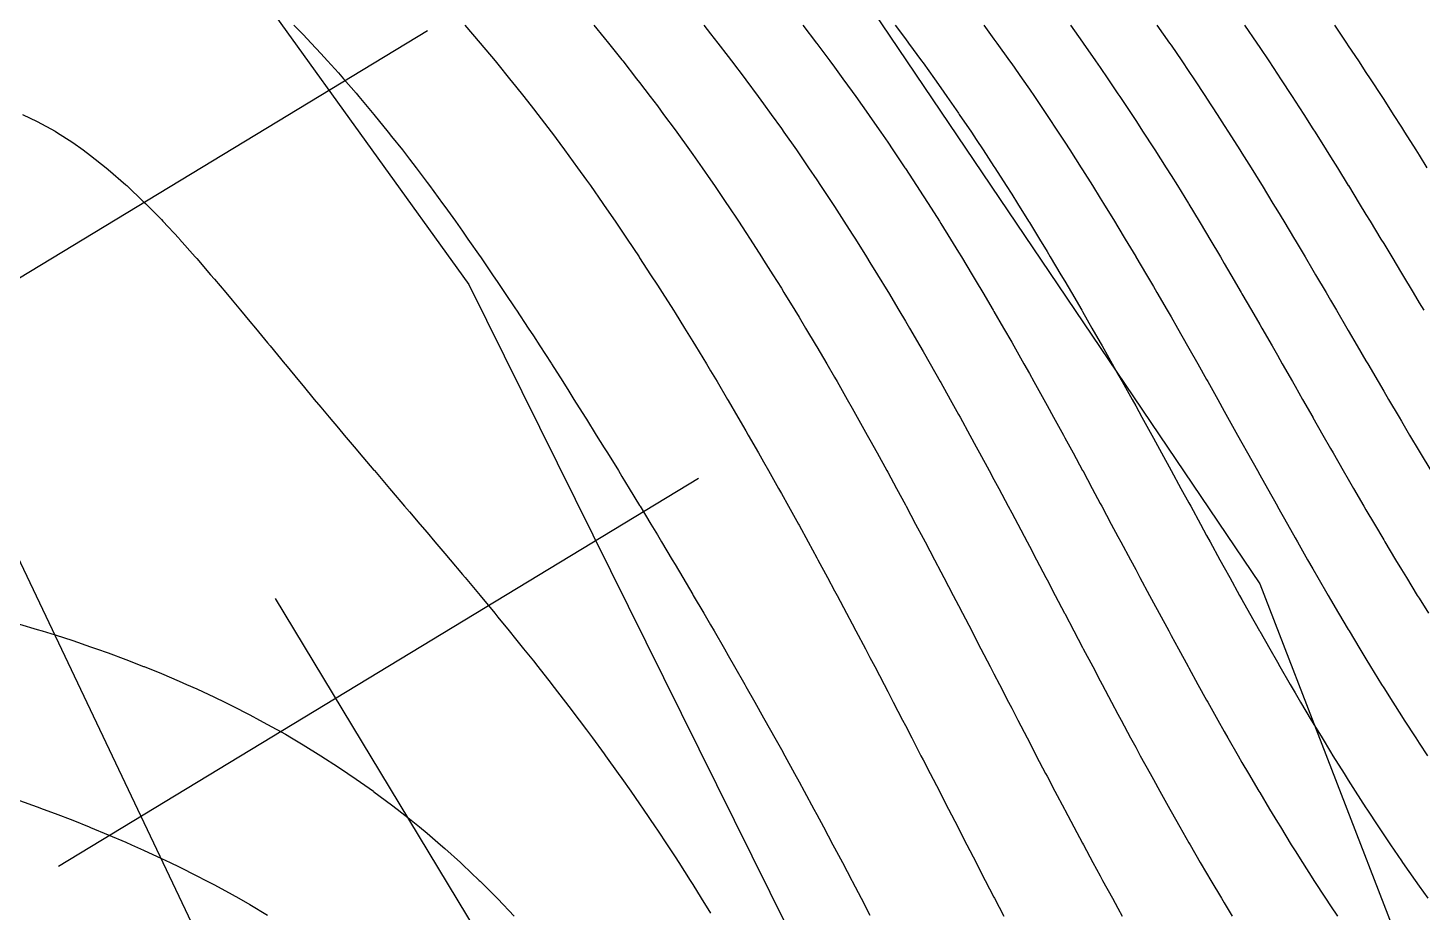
# Model space of a CAD drawing. Extents: x 1412553 to 1415230, y 4927294 to 4931784.
# Drawn here: x 1412633.37 to 1412646.69, y 4931570.34 to 4931578.79 of the extents above; entities that cross this region are included whole.
import ezdxf

# ---------------------------------------------------------------- set-up
doc = ezdxf.new("R2010")
doc.units = 0
doc.header["$MEASUREMENT"] = 0
doc.layers.get('0').update_dxf_attribs({"linetype": 'CONTINUOUS'})
doc.layers.add('LINE', color=2, linetype='CONTINUOUS')

msp = doc.modelspace()

# ---------------------------------------------------------------- linework, layer by layer
at = {"linetype": 'Continuous'}
for p, q in [((1412631.069052, 4931575.060011), (1412637.186359, 4931578.764871)), ((1412633.659231, 4931570.783217), (1412639.776539, 4931574.488076))]:
    msp.add_line(p, q, dxfattribs=at)
at = {"color": 4}
for points in [[(1412624.31, 4931582.43), (1412625.64, 4931584.3), (1412628.73, 4931586.46), (1412633.2, 4931587.59), (1412637.92, 4931585.4), (1412637.83, 4931584.3), (1412637.83, 4931584.3), (1412645.14, 4931573.48), (1412645.14, 4931573.48), (1412645.14, 4931573.48), (1412646.51, 4931569.94), (1412645.58, 4931567.64)], [(1412625.83, 4931580.38), (1412628.75, 4931581.8), (1412632.64, 4931582.21), (1412634.8, 4931580.2), (1412637.58, 4931576.34), (1412641.3, 4931568.83), (1412646.46, 4931561.43), (1412653.58, 4931556.32), (1412661.21, 4931552.91), (1412664.41, 4931553.01), (1412671.43, 4931552.25), (1412680.76, 4931551.75), (1412690.96, 4931557.29), (1412699.75, 4931563.42), (1412708.32, 4931567.05)], [(1412628.11, 4931577.5), (1412633.05, 4931574.19), (1412634.96, 4931570.18), (1412641.65, 4931558.92), (1412643.23, 4931552.22), (1412645.18, 4931545.9), (1412648.78, 4931537.03), (1412651.34, 4931534.66), (1412654.11, 4931534.38), (1412662.28, 4931539.83)], [(1412635.73, 4931573.34), (1412640.21, 4931565.93), (1412645.09, 4931558.53), (1412645.08, 4931557.36), (1412645.22, 4931550.52), (1412648.72, 4931542.76), (1412653.69, 4931538.27)]]:
    msp.add_lwpolyline(points, dxfattribs=at)
at = {"layer": 'LINE'}
for points in [[(1412635.909566, 4931578.814685), (1412635.996865, 4931578.725114), (1412636.073893, 4931578.644522), (1412636.166144, 4931578.545831), (1412636.231753, 4931578.474359), (1412636.335423, 4931578.359073), (1412636.383918, 4931578.304196), (1412636.504702, 4931578.164968), (1412636.531097, 4931578.134033), (1412636.673863, 4931577.963869), (1412636.673981, 4931577.963725), (1412636.811406, 4931577.793706), (1412636.84326, 4931577.753771), (1412636.945465, 4931577.623543), (1412637.012539, 4931577.537093), (1412637.07646, 4931577.45338), (1412637.181818, 4931577.314159), (1412637.204865, 4931577.283217), (1412637.330105, 4931577.113054), (1412637.351097, 4931577.084222), (1412637.452305, 4931576.94289), (1412637.520376, 4931576.847501), (1412637.572839, 4931576.772727), (1412637.689655, 4931576.605998), (1412637.69202, 4931576.602564), (1412637.807857, 4931576.432401), (1412637.858934, 4931576.357491), (1412637.922695, 4931576.262238), (1412638.028213, 4931576.105167), (1412638.036845, 4931576.092075), (1412638.148359, 4931575.921911), (1412638.197492, 4931575.847292), (1412638.259149, 4931575.751748), (1412638.366771, 4931575.586237), (1412638.369734, 4931575.581585), (1412638.477757, 4931575.411422), (1412638.53605, 4931575.320474), (1412638.585712, 4931575.241259), (1412638.693278, 4931575.071096), (1412638.705329, 4931575.05208), (1412638.798875, 4931574.900932), (1412638.874608, 4931574.780079), (1412638.904789, 4931574.730769), (1412639.00958, 4931574.560606), (1412639.043887, 4931574.505351), (1412639.113473, 4931574.390443), (1412639.213166, 4931574.227997), (1412639.217786, 4931574.22028), (1412639.319955, 4931574.050117), (1412639.382445, 4931573.947368), (1412639.422415, 4931573.879953), (1412639.524226, 4931573.70979), (1412639.551724, 4931573.66418), (1412639.624887, 4931573.539627), (1412639.721003, 4931573.378052), (1412639.725982, 4931573.369464), (1412639.825054, 4931573.199301), (1412639.890282, 4931573.088547), (1412639.924387, 4931573.029138), (1412640.022773, 4931572.858974), (1412640.059561, 4931572.795821), (1412640.120336, 4931572.688811), (1412640.217912, 4931572.518648), (1412640.22884, 4931572.499664), (1412640.313719, 4931572.348485), (1412640.398119, 4931572.199617), (1412640.409911, 4931572.178322), (1412640.504413, 4931572.008159), (1412640.567398, 4931571.895587), (1412640.598906, 4931571.837995), (1412640.69239, 4931571.667832), (1412640.736677, 4931571.58759), (1412640.785256, 4931571.497669), (1412640.877645, 4931571.327506), (1412640.905956, 4931571.275485), (1412640.969007, 4931571.157343), (1412641.06029, 4931570.987179), (1412641.075235, 4931570.959335), (1412641.150275, 4931570.817016), (1412641.240476, 4931570.646853), (1412641.244514, 4931570.639228), (1412641.329259, 4931570.47669), (1412641.413793, 4931570.315396)], [(1412637.543994, 4931578.814685), (1412637.689655, 4931578.645388), (1412637.690392, 4931578.644522), (1412637.832403, 4931578.474359), (1412637.858934, 4931578.442095), (1412637.971057, 4931578.304196), (1412638.028213, 4931578.23291), (1412638.106603, 4931578.134033), (1412638.197492, 4931578.017894), (1412638.239297, 4931577.963869), (1412638.366771, 4931577.79714), (1412638.369367, 4931577.793706), (1412638.495792, 4931577.623543), (1412638.53605, 4931577.568788), (1412638.619895, 4931577.45338), (1412638.705329, 4931577.334682), (1412638.74192, 4931577.283217), (1412638.861663, 4931577.113054), (1412638.874608, 4931577.094416), (1412638.978495, 4931576.94289), (1412639.043887, 4931576.846921), (1412639.093769, 4931576.772727), (1412639.207438, 4931576.602564), (1412639.213166, 4931576.593885), (1412639.318232, 4931576.432401), (1412639.382445, 4931576.333371), (1412639.427909, 4931576.262238), (1412639.536106, 4931576.092075), (1412639.551724, 4931576.067293), (1412639.64195, 4931575.921911), (1412639.721003, 4931575.794463), (1412639.747088, 4931575.751748), (1412639.850365, 4931575.581585), (1412639.890282, 4931575.51561), (1412639.9523, 4931575.411422), (1412640.053654, 4931575.241259), (1412640.059561, 4931575.231274), (1412640.152729, 4931575.071096), (1412640.22884, 4931574.940647), (1412640.251624, 4931574.900932), (1412640.348891, 4931574.730769), (1412640.398119, 4931574.644749), (1412640.445443, 4931574.560606), (1412640.541261, 4931574.390443), (1412640.567398, 4931574.34397), (1412640.635744, 4931574.22028), (1412640.73025, 4931574.050117), (1412640.736677, 4931574.038509), (1412640.822942, 4931573.879953), (1412640.905956, 4931573.728413), (1412640.915983, 4931573.70979), (1412641.007427, 4931573.539627), (1412641.075235, 4931573.414222), (1412641.099031, 4931573.369464), (1412641.189548, 4931573.199301), (1412641.244514, 4931573.096497), (1412641.279945, 4931573.029138), (1412641.36968, 4931572.858974), (1412641.413793, 4931572.775648), (1412641.459051, 4931572.688811), (1412641.548136, 4931572.518648), (1412641.583072, 4931572.452117), (1412641.636696, 4931572.348485), (1412641.725266, 4931572.178322), (1412641.752351, 4931572.126413), (1412641.813222, 4931572.008159), (1412641.901423, 4931571.837995), (1412641.92163, 4931571.799088), (1412641.988968, 4931571.667832), (1412642.076977, 4931571.497669), (1412642.090909, 4931571.47077), (1412642.164317, 4931571.327506), (1412642.252321, 4931571.157343), (1412642.260188, 4931571.142145), (1412642.339687, 4931570.987179), (1412642.427901, 4931570.817016), (1412642.429467, 4931570.813997), (1412642.515544, 4931570.646853), (1412642.598746, 4931570.487104), (1412642.604139, 4931570.47669), (1412642.69242, 4931570.306527)], [(1412638.775963, 4931578.814685), (1412638.874608, 4931578.694379), (1412638.91512, 4931578.644522), (1412639.043887, 4931578.483828), (1412639.051407, 4931578.474359), (1412639.184329, 4931578.304196), (1412639.213166, 4931578.26676), (1412639.31445, 4931578.134033), (1412639.382445, 4931578.043804), (1412639.442112, 4931577.963869), (1412639.551724, 4931577.815246), (1412639.567456, 4931577.793706), (1412639.689897, 4931577.623543), (1412639.721003, 4931577.579763), (1412639.809883, 4931577.45338), (1412639.890282, 4931577.337871), (1412639.927925, 4931577.283217), (1412640.043785, 4931577.113054), (1412640.059561, 4931577.089573), (1412640.15704, 4931576.94289), (1412640.22884, 4931576.833944), (1412640.268735, 4931576.772727), (1412640.378505, 4931576.602564), (1412640.398119, 4931576.571809), (1412640.486001, 4931576.432401), (1412640.567398, 4931576.302451), (1412640.592292, 4931576.262238), (1412640.696557, 4931576.092075), (1412640.736677, 4931576.026089), (1412640.799253, 4931575.921911), (1412640.900972, 4931575.751748), (1412640.905956, 4931575.743323), (1412641.000449, 4931575.581585), (1412641.075235, 4931575.453224), (1412641.099293, 4931575.411422), (1412641.196491, 4931575.241259), (1412641.244514, 4931575.156855), (1412641.292705, 4931575.071096), (1412641.387997, 4931574.900932), (1412641.413793, 4931574.854626), (1412641.481932, 4931574.730769), (1412641.575561, 4931574.560606), (1412641.583072, 4931574.546872), (1412641.667577, 4931574.390443), (1412641.752351, 4931574.233893), (1412641.759636, 4931574.22028), (1412641.850235, 4931574.050117), (1412641.92163, 4931573.916423), (1412641.940885, 4931573.879953), (1412642.03048, 4931573.70979), (1412642.090909, 4931573.595352), (1412642.120017, 4931573.539627), (1412642.208887, 4931573.369464), (1412642.260188, 4931573.271509), (1412642.297622, 4931573.199301), (1412642.386008, 4931573.029138), (1412642.429467, 4931572.945721), (1412642.47424, 4931572.858974), (1412642.562389, 4931572.688811), (1412642.598746, 4931572.618862), (1412642.650401, 4931572.518648), (1412642.738606, 4931572.348485), (1412642.768025, 4931572.291916), (1412642.826678, 4931572.178322), (1412642.915194, 4931572.008159), (1412642.937304, 4931571.9658), (1412643.003628, 4931571.837995), (1412643.092772, 4931571.667832), (1412643.106583, 4931571.64155), (1412643.18185, 4931571.497669), (1412643.271917, 4931571.327506), (1412643.275862, 4931571.320072), (1412643.361979, 4931571.157343), (1412643.445141, 4931571.002271), (1412643.453221, 4931570.987179), (1412643.544711, 4931570.817016), (1412643.61442, 4931570.689059), (1412643.637413, 4931570.646853), (1412643.730789, 4931570.47669), (1412643.783699, 4931570.381414), (1412643.825359, 4931570.306527)], [(1412639.825693, 4931578.814685), (1412639.890282, 4931578.733192), (1412639.960017, 4931578.644522), (1412640.059561, 4931578.516179), (1412640.09174, 4931578.474359), (1412640.220828, 4931578.304196), (1412640.22884, 4931578.293466), (1412640.346911, 4931578.134033), (1412640.398119, 4931578.063973), (1412640.470686, 4931577.963869), (1412640.567398, 4931577.828743), (1412640.592264, 4931577.793706), (1412640.711309, 4931577.623543), (1412640.736677, 4931577.586779), (1412640.827922, 4931577.45338), (1412640.905956, 4931577.337972), (1412640.942655, 4931577.283217), (1412641.055279, 4931577.113054), (1412641.075235, 4931577.082497), (1412641.165577, 4931576.94289), (1412641.244514, 4931576.819706), (1412641.274342, 4931576.772727), (1412641.381096, 4931576.602564), (1412641.413793, 4931576.549868), (1412641.485998, 4931576.432401), (1412641.583072, 4931576.273206), (1412641.5897, 4931576.262238), (1412641.691259, 4931576.092075), (1412641.752351, 4931575.988973), (1412641.79172, 4931575.921911), (1412641.890766, 4931575.751748), (1412641.92163, 4931575.698277), (1412641.988374, 4931575.581585), (1412642.085229, 4931575.411422), (1412642.090909, 4931575.401349), (1412642.180374, 4931575.241259), (1412642.260188, 4931575.098032), (1412642.27507, 4931575.071096), (1412642.368404, 4931574.900932), (1412642.429467, 4931574.789342), (1412642.461254, 4931574.730769), (1412642.553184, 4931574.560606), (1412642.598746, 4931574.476078), (1412642.644548, 4931574.390443), (1412642.735409, 4931574.22028), (1412642.768025, 4931574.159067), (1412642.825656, 4931574.050117), (1412642.915763, 4931573.879953), (1412642.937304, 4931573.839204), (1412643.005273, 4931573.70979), (1412643.094952, 4931573.539627), (1412643.106583, 4931573.51753), (1412643.184078, 4931573.369464), (1412643.273671, 4931573.199301), (1412643.275862, 4931573.195135), (1412643.362761, 4931573.029138), (1412643.445141, 4931572.87297), (1412643.452497, 4931572.858974), (1412643.542003, 4931572.688811), (1412643.61442, 4931572.552297), (1412643.632222, 4931572.518648), (1412643.722521, 4931572.348485), (1412643.783699, 4931572.234179), (1412643.813554, 4931572.178322), (1412643.905029, 4931572.008159), (1412643.952978, 4931571.919703), (1412643.997261, 4931571.837995), (1412644.090284, 4931571.667832), (1412644.122257, 4931571.609792), (1412644.184119, 4931571.497669), (1412644.27913, 4931571.327506), (1412644.291536, 4931571.305425), (1412644.374926, 4931571.157343), (1412644.460815, 4931571.007052), (1412644.472212, 4931570.987179), (1412644.57055, 4931570.817016), (1412644.630094, 4931570.715432), (1412644.670488, 4931570.646853), (1412644.771986, 4931570.47669), (1412644.799373, 4931570.431272), (1412644.875079, 4931570.306527)], [(1412640.772293, 4931578.814685), (1412640.902922, 4931578.644522), (1412640.905956, 4931578.640506), (1412641.030597, 4931578.474359), (1412641.075235, 4931578.414007), (1412641.155881, 4931578.304196), (1412641.244514, 4931578.181803), (1412641.278866, 4931578.134033), (1412641.399448, 4931577.963869), (1412641.413793, 4931577.943318), (1412641.517477, 4931577.793706), (1412641.583072, 4931577.697794), (1412641.633488, 4931577.623543), (1412641.74753, 4931577.45338), (1412641.752351, 4931577.446079), (1412641.859106, 4931577.283217), (1412641.92163, 4931577.186677), (1412641.968969, 4931577.113054), (1412642.077075, 4931576.94289), (1412642.090909, 4931576.920823), (1412642.183077, 4931576.772727), (1412642.260188, 4931576.647545), (1412642.287705, 4931576.602564), (1412642.390582, 4931576.432401), (1412642.429467, 4931576.367408), (1412642.491961, 4931576.262238), (1412642.592205, 4931576.092075), (1412642.598746, 4931576.080849), (1412642.69075, 4931575.921911), (1412642.768025, 4931575.787516), (1412642.788465, 4931575.751748), (1412642.884815, 4931575.581585), (1412642.937304, 4931575.488311), (1412642.980324, 4931575.411422), (1412643.074939, 4931575.241259), (1412643.106583, 4931575.184003), (1412643.168655, 4931575.071096), (1412643.261893, 4931574.900932), (1412643.275862, 4931574.875294), (1412643.354229, 4931574.730769), (1412643.445141, 4931574.563037), (1412643.446453, 4931574.560606), (1412643.537838, 4931574.390443), (1412643.61442, 4931574.248014), (1412643.629284, 4931574.22028), (1412643.720248, 4931574.050117), (1412643.783699, 4931573.931651), (1412643.811319, 4931573.879953), (1412643.902238, 4931573.70979), (1412643.952978, 4931573.615089), (1412643.993343, 4931573.539627), (1412644.084599, 4931573.369464), (1412644.122257, 4931573.299471), (1412644.17625, 4931573.199301), (1412644.268433, 4931573.029138), (1412644.291536, 4931572.986622), (1412644.360793, 4931572.858974), (1412644.453909, 4931572.688811), (1412644.460815, 4931572.676233), (1412644.547467, 4931572.518648), (1412644.630094, 4931572.369964), (1412644.642061, 4931572.348485), (1412644.73736, 4931572.178322), (1412644.799373, 4931572.068781), (1412644.833816, 4931572.008159), (1412644.931359, 4931571.837995), (1412644.968652, 4931571.773552), (1412645.030126, 4931571.667832), (1412645.130357, 4931571.497669), (1412645.137931, 4931571.484909), (1412645.231927, 4931571.327506), (1412645.30721, 4931571.203257), (1412645.335224, 4931571.157343), (1412645.440201, 4931570.987179), (1412645.476489, 4931570.929075), (1412645.547037, 4931570.817016), (1412645.645768, 4931570.662644), (1412645.655957, 4931570.646853), (1412645.766928, 4931570.47669), (1412645.815047, 4931570.404009), (1412645.880227, 4931570.306527)], [(1412641.656167, 4931578.814685), (1412641.752351, 4931578.686092), (1412641.783265, 4931578.644522), (1412641.907863, 4931578.474359), (1412641.92163, 4931578.455262), (1412642.029891, 4931578.304196), (1412642.090909, 4931578.217787), (1412642.149704, 4931578.134033), (1412642.260188, 4931577.974329), (1412642.267383, 4931577.963869), (1412642.382654, 4931577.793706), (1412642.429467, 4931577.723616), (1412642.495926, 4931577.623543), (1412642.598746, 4931577.466617), (1412642.607371, 4931577.45338), (1412642.716661, 4931577.283217), (1412642.768025, 4931577.20222), (1412642.824273, 4931577.113054), (1412642.930298, 4931576.94289), (1412642.937304, 4931576.931499), (1412643.03447, 4931576.772727), (1412643.106583, 4931576.6536), (1412643.137332, 4931576.602564), (1412643.238718, 4931576.432401), (1412643.275862, 4931576.369417), (1412643.338797, 4931576.262238), (1412643.437833, 4931576.092075), (1412643.445141, 4931576.079393), (1412643.53554, 4931575.921911), (1412643.61442, 4931575.78355), (1412643.63249, 4931575.751748), (1412643.728392, 4931575.581585), (1412643.783699, 4931575.482888), (1412643.823637, 4931575.411422), (1412643.918197, 4931575.241259), (1412643.952978, 4931575.178359), (1412644.012171, 4931575.071096), (1412644.1058, 4931574.900932), (1412644.122257, 4931574.8709), (1412644.199377, 4931574.730769), (1412644.291536, 4931574.563129), (1412644.292915, 4931574.560606), (1412644.385619, 4931574.390443), (1412644.460815, 4931574.252635), (1412644.478477, 4931574.22028), (1412644.571307, 4931574.050117), (1412644.630094, 4931573.942634), (1412644.664421, 4931573.879953), (1412644.757803, 4931573.70979), (1412644.799373, 4931573.634295), (1412644.851619, 4931573.539627), (1412644.945992, 4931573.369464), (1412644.968652, 4931573.328754), (1412645.040941, 4931573.199301), (1412645.136737, 4931573.029138), (1412645.137931, 4931573.027025), (1412645.233281, 4931572.858974), (1412645.30721, 4931572.729926), (1412645.330886, 4931572.688811), (1412645.429549, 4931572.518648), (1412645.476489, 4931572.438434), (1412645.529456, 4931572.348485), (1412645.630701, 4931572.178322), (1412645.645768, 4931572.1532), (1412645.733387, 4931572.008159), (1412645.815047, 4931571.87468), (1412645.837673, 4931571.837995), (1412645.943674, 4931571.667832), (1412645.984326, 4931571.603328), (1412646.05152, 4931571.497669), (1412646.153605, 4931571.339356), (1412646.161322, 4931571.327506), (1412646.273261, 4931571.157343), (1412646.322884, 4931571.082939), (1412646.387431, 4931570.987179), (1412646.492163, 4931570.834075), (1412646.503964, 4931570.817016), (1412646.623028, 4931570.646853), (1412646.661442, 4931570.592715), (1412646.744754, 4931570.47669)], [(1412642.502799, 4931578.814685), (1412642.598746, 4931578.683123), (1412642.626765, 4931578.644522), (1412642.74833, 4931578.474359), (1412642.768025, 4931578.446359), (1412642.867553, 4931578.304196), (1412642.937304, 4931578.203012), (1412642.984647, 4931578.134033), (1412643.099679, 4931577.963869), (1412643.106583, 4931577.953504), (1412643.212565, 4931577.793706), (1412643.275862, 4931577.696874), (1412643.323614, 4931577.623543), (1412643.432873, 4931577.45338), (1412643.445141, 4931577.43401), (1412643.540312, 4931577.283217), (1412643.61442, 4931577.16427), (1412643.646229, 4931577.113054), (1412643.750594, 4931576.94289), (1412643.783699, 4931576.888273), (1412643.853547, 4931576.772727), (1412643.952978, 4931576.606426), (1412643.955282, 4931576.602564), (1412644.055717, 4931576.432401), (1412644.122257, 4931576.3186), (1412644.155533, 4931576.262238), (1412644.254996, 4931576.092075), (1412644.291536, 4931576.029), (1412644.352888, 4931575.921911), (1412644.449713, 4931575.751748), (1412644.460815, 4931575.732103), (1412644.54585, 4931575.581585), (1412644.630094, 4931575.431792), (1412644.641555, 4931575.411422), (1412644.736802, 4931575.241259), (1412644.799373, 4931575.129148), (1412644.831813, 4931575.071096), (1412644.926643, 4931574.900932), (1412644.968652, 4931574.825426), (1412645.021428, 4931574.730769), (1412645.116291, 4931574.560606), (1412645.137931, 4931574.521773), (1412645.211335, 4931574.390443), (1412645.306681, 4931574.22028), (1412645.30721, 4931574.219337), (1412645.402453, 4931574.050117), (1412645.476489, 4931573.919163), (1412645.498763, 4931573.879953), (1412645.595729, 4931573.70979), (1412645.645768, 4931573.622425), (1412645.693468, 4931573.539627), (1412645.792099, 4931573.369464), (1412645.815047, 4931573.330088), (1412645.891784, 4931573.199301), (1412645.984326, 4931573.042939), (1412645.992557, 4931573.029138), (1412646.09466, 4931572.858974), (1412646.153605, 4931572.761682), (1412646.198135, 4931572.688811), (1412646.303109, 4931572.518648), (1412646.322884, 4931572.486866), (1412646.40981, 4931572.348485), (1412646.492163, 4931572.218904), (1412646.518221, 4931572.178322), (1412646.628585, 4931572.008159), (1412646.661442, 4931571.958051), (1412646.741044, 4931571.837995)], [(1412643.330321, 4931578.814685), (1412643.445141, 4931578.653445), (1412643.451474, 4931578.644522), (1412643.570374, 4931578.474359), (1412643.61442, 4931578.410303), (1412643.687155, 4931578.304196), (1412643.783699, 4931578.161096), (1412643.801908, 4931578.134033), (1412643.914715, 4931577.963869), (1412643.952978, 4931577.905283), (1412644.025685, 4931577.793706), (1412644.122257, 4931577.643327), (1412644.135184, 4931577.623543), (1412644.244749, 4931577.45338), (1412644.291536, 4931577.379625), (1412644.351556, 4931577.283217), (1412644.456132, 4931577.113054), (1412644.460815, 4931577.105347), (1412644.55945, 4931576.94289), (1412644.630094, 4931576.825192), (1412644.66158, 4931576.772727), (1412644.762658, 4931576.602564), (1412644.799373, 4931576.540163), (1412644.86281, 4931576.432401), (1412644.962121, 4931576.262238), (1412644.968652, 4931576.25096), (1412645.06077, 4931576.092075), (1412645.137931, 4931575.958087), (1412645.158805, 4931575.921911), (1412645.25641, 4931575.751748), (1412645.30721, 4931575.66276), (1412645.353675, 4931575.581585), (1412645.450704, 4931575.411422), (1412645.476489, 4931575.366058), (1412645.547691, 4931575.241259), (1412645.644624, 4931575.071096), (1412645.645768, 4931575.069084), (1412645.741835, 4931574.900932), (1412645.815047, 4931574.772851), (1412645.839235, 4931574.730769), (1412645.937092, 4931574.560606), (1412645.984326, 4931574.478637), (1412646.035475, 4931574.390443), (1412646.134465, 4931574.22028), (1412646.153605, 4931574.187479), (1412646.234355, 4931574.050117), (1412646.322884, 4931573.900325), (1412646.335024, 4931573.879953), (1412646.43688, 4931573.70979), (1412646.492163, 4931573.618048), (1412646.539849, 4931573.539627), (1412646.644075, 4931573.369464), (1412646.661442, 4931573.341298), (1412646.749891, 4931573.199301)], [(1412644.154647, 4931578.814685), (1412644.276673, 4931578.644522), (1412644.291536, 4931578.623433), (1412644.39363, 4931578.474359), (1412644.460815, 4931578.374638), (1412644.50821, 4931578.304196), (1412644.620894, 4931578.134033), (1412644.630094, 4931578.119945), (1412644.731941, 4931577.963869), (1412644.799373, 4931577.858954), (1412644.841297, 4931577.793706), (1412644.949127, 4931577.623543), (1412644.968652, 4931577.592339), (1412645.055635, 4931577.45338), (1412645.137931, 4931577.320183), (1412645.160793, 4931577.283217), (1412645.26485, 4931577.113054), (1412645.30721, 4931577.043023), (1412645.367884, 4931576.94289), (1412645.469913, 4931576.772727), (1412645.476489, 4931576.761667), (1412645.571322, 4931576.602564), (1412645.645768, 4931576.476568), (1412645.671953, 4931576.432401), (1412645.772129, 4931576.262238), (1412645.815047, 4931576.188872), (1412645.871911, 4931576.092075), (1412645.971323, 4931575.921911), (1412645.984326, 4931575.899561), (1412646.070763, 4931575.751748), (1412646.153605, 4931575.609597), (1412646.170028, 4931575.581585), (1412646.269571, 4931575.411422), (1412646.322884, 4931575.320163), (1412646.369302, 4931575.241259), (1412646.469372, 4931575.071096), (1412646.492163, 4931575.032363), (1412646.570116, 4931574.900932), (1412646.661442, 4931574.747228), (1412646.671308, 4931574.730769), (1412646.773547, 4931574.560606)], [(1412644.992761, 4931578.814685), (1412645.109376, 4931578.644522), (1412645.137931, 4931578.6022), (1412645.2242, 4931578.474359), (1412645.30721, 4931578.349293), (1412645.337164, 4931578.304196), (1412645.448563, 4931578.134033), (1412645.476489, 4931578.090775), (1412645.558533, 4931577.963869), (1412645.645768, 4931577.826944), (1412645.666987, 4931577.793706), (1412645.774307, 4931577.623543), (1412645.815047, 4931577.558149), (1412645.880508, 4931577.45338), (1412645.984326, 4931577.285165), (1412645.985533, 4931577.283217), (1412646.089994, 4931577.113054), (1412646.153605, 4931577.008342), (1412646.193546, 4931576.94289), (1412646.296511, 4931576.772727), (1412646.322884, 4931576.72882), (1412646.399136, 4931576.602564), (1412646.492163, 4931576.447405), (1412646.501215, 4931576.432401), (1412646.603401, 4931576.262238), (1412646.661442, 4931576.165099), (1412646.705391, 4931576.092075)], [(1412645.851846, 4931578.814685), (1412645.967047, 4931578.644522), (1412645.984326, 4931578.618634), (1412646.080838, 4931578.474359), (1412646.153605, 4931578.363829), (1412646.19298, 4931578.304196), (1412646.303762, 4931578.134033), (1412646.322884, 4931578.104299), (1412646.413537, 4931577.963869), (1412646.492163, 4931577.840382), (1412646.522016, 4931577.793706), (1412646.629661, 4931577.623543), (1412646.661442, 4931577.572777), (1412646.736601, 4931577.45338)], [(1412633.316696, 4931577.963869), (1412633.45768, 4931577.895709), (1412633.626959, 4931577.803007), (1412633.641946, 4931577.793706), (1412633.796238, 4931577.693741), (1412633.895576, 4931577.623543), (1412633.965517, 4931577.572271), (1412634.115802, 4931577.45338), (1412634.134796, 4931577.437911), (1412634.304075, 4931577.290108), (1412634.311477, 4931577.283217), (1412634.473354, 4931577.129508), (1412634.489779, 4931577.113054), (1412634.642633, 4931576.95804), (1412634.656851, 4931576.94289), (1412634.811912, 4931576.776931), (1412634.815664, 4931576.772727), (1412634.967203, 4931576.602564), (1412634.981191, 4931576.586991), (1412635.113955, 4931576.432401), (1412635.15047, 4931576.390549), (1412635.257709, 4931576.262238), (1412635.319749, 4931576.189624), (1412635.399759, 4931576.092075), (1412635.489028, 4931575.98602), (1412635.540874, 4931575.921911), (1412635.658307, 4931575.781051), (1412635.681806, 4931575.751748), (1412635.822757, 4931575.581585), (1412635.827586, 4931575.575939), (1412635.962692, 4931575.411422), (1412635.996865, 4931575.371427), (1412636.103679, 4931575.241259), (1412636.166144, 4931575.168169), (1412636.245832, 4931575.071096), (1412636.335423, 4931574.966269), (1412636.389054, 4931574.900932), (1412636.504702, 4931574.765605), (1412636.533294, 4931574.730769), (1412636.673981, 4931574.565926), (1412636.67834, 4931574.560606), (1412636.822822, 4931574.390443), (1412636.84326, 4931574.367274), (1412636.967456, 4931574.22028), (1412637.012539, 4931574.168878), (1412637.112309, 4931574.050117), (1412637.181818, 4931573.970227), (1412637.257038, 4931573.879953), (1412637.351097, 4931573.770725), (1412637.40136, 4931573.70979), (1412637.520376, 4931573.569899), (1412637.545047, 4931573.539627), (1412637.687674, 4931573.369464), (1412637.689655, 4931573.367162), (1412637.827905, 4931573.199301), (1412637.858934, 4931573.162565), (1412637.966804, 4931573.029138), (1412638.028213, 4931572.954903), (1412638.104255, 4931572.858974), (1412638.197492, 4931572.743742), (1412638.240102, 4931572.688811), (1412638.366771, 4931572.528507), (1412638.374246, 4931572.518648), (1412638.505307, 4931572.348485), (1412638.53605, 4931572.309151), (1412638.634247, 4931572.178322), (1412638.705329, 4931572.084818), (1412638.761338, 4931572.008159), (1412638.874608, 4931571.854751), (1412638.886516, 4931571.837995), (1412639.008604, 4931571.667832), (1412639.043887, 4931571.619019), (1412639.128422, 4931571.497669), (1412639.213166, 4931571.376689), (1412639.24643, 4931571.327506), (1412639.362031, 4931571.157343), (1412639.382445, 4931571.127391), (1412639.474893, 4931570.987179), (1412639.551724, 4931570.870768), (1412639.586101, 4931570.817016), (1412639.695018, 4931570.646853), (1412639.721003, 4931570.606238), (1412639.801518, 4931570.47669), (1412639.890282, 4931570.333516)], [(1412633.288401, 4931573.09484), (1412633.45768, 4931573.043757), (1412633.50398, 4931573.029138), (1412633.626959, 4931572.991826), (1412633.796238, 4931572.937404), (1412633.965517, 4931572.879304), (1412634.021911, 4931572.858974), (1412634.134796, 4931572.819767), (1412634.304075, 4931572.757376), (1412634.473354, 4931572.690647), (1412634.477807, 4931572.688811), (1412634.642633, 4931572.623126), (1412634.811912, 4931572.550865), (1412634.8833, 4931572.518648), (1412634.981191, 4931572.475805), (1412635.15047, 4931572.397093), (1412635.248835, 4931572.348485), (1412635.319749, 4931572.314397), (1412635.489028, 4931572.22815), (1412635.581038, 4931572.178322), (1412635.658307, 4931572.137472), (1412635.827586, 4931572.042479), (1412635.885353, 4931572.008159), (1412635.996865, 4931571.943272), (1412636.166144, 4931571.838171), (1412636.166414, 4931571.837995), (1412636.335423, 4931571.72964), (1412636.426023, 4931571.667832), (1412636.504702, 4931571.61491), (1412636.668962, 4931571.497669), (1412636.673981, 4931571.494127), (1412636.84326, 4931571.368483), (1412636.895461, 4931571.327506), (1412637.012539, 4931571.236341), (1412637.108597, 4931571.157343), (1412637.181818, 4931571.097451), (1412637.309736, 4931570.987179), (1412637.351097, 4931570.951631), (1412637.499968, 4931570.817016), (1412637.520376, 4931570.79857), (1412637.680275, 4931570.646853), (1412637.689655, 4931570.637937), (1412637.851586, 4931570.47669), (1412637.858934, 4931570.469342), (1412638.014769, 4931570.306527)], [(1412633.288401, 4931571.410207), (1412633.45768, 4931571.348671), (1412633.514051, 4931571.327506), (1412633.626959, 4931571.285836), (1412633.796238, 4931571.220785), (1412633.953639, 4931571.157343), (1412633.965517, 4931571.152624), (1412634.134796, 4931571.083446), (1412634.304075, 4931571.010619), (1412634.356639, 4931570.987179), (1412634.473354, 4931570.935725), (1412634.642633, 4931570.857573), (1412634.726837, 4931570.817016), (1412634.811912, 4931570.776388), (1412634.981191, 4931570.69193), (1412635.067577, 4931570.646853), (1412635.15047, 4931570.603854), (1412635.319749, 4931570.511959), (1412635.382002, 4931570.47669), (1412635.489028, 4931570.416235), (1412635.658307, 4931570.31555)]]:
    msp.add_lwpolyline(points, dxfattribs=at)

doc.saveas('drawing.dxf')
